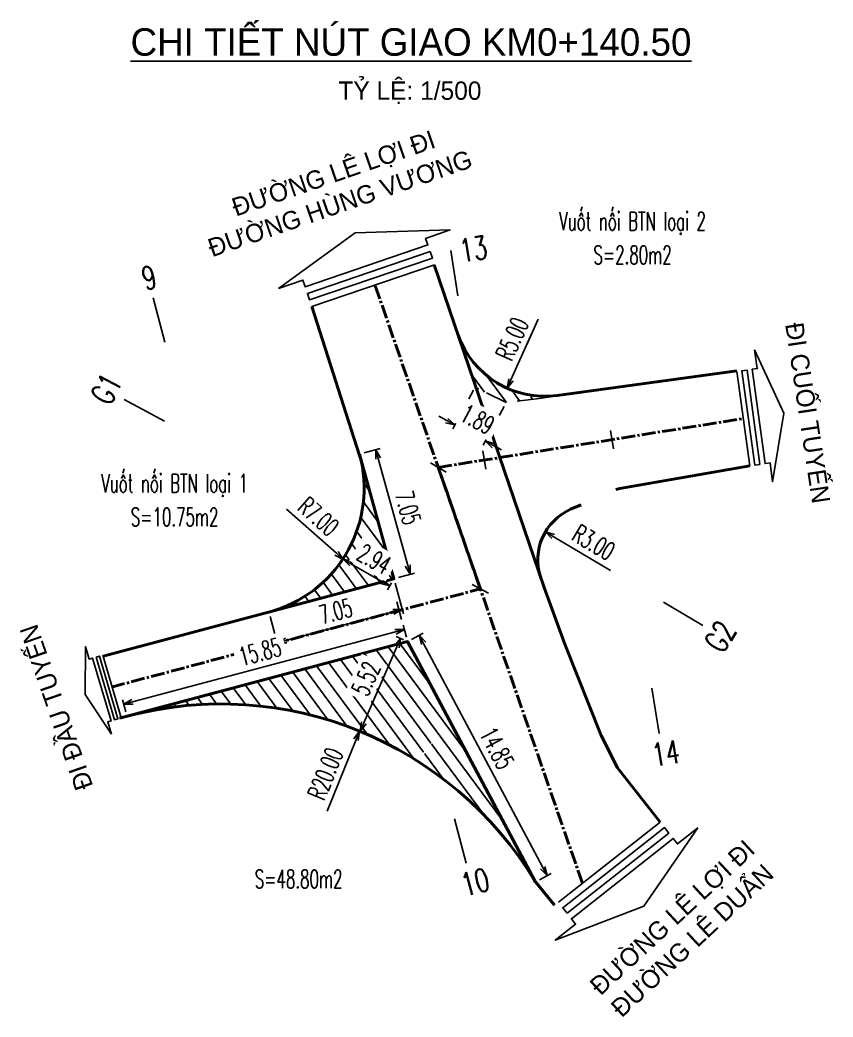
# Model space of a CAD drawing. Header units: centimetres. Extents: x 556321 to 560034, y 1839250 to 1840516.
# Drawn here: x 556499.8 to 556544.2, y 1839476.9 to 1839531.3 of the extents above; entities that cross this region are included whole.
import ezdxf
from ezdxf.enums import TextEntityAlignment as Align

# ---------------------------------------------------------------- set-up
doc = ezdxf.new("R2010")
doc.units = ezdxf.units.CM
doc.header["$MEASUREMENT"] = 0
doc.set_wipeout_variables(frame=1)
doc.linetypes.add('ACAD_ISO03W100', pattern=[30, 12, -18])
doc.linetypes.add('CENTER2', pattern=[1.125, 0.75, -0.125, 0.125, -0.125])
for name, color, linetype in [('bovia', 1, 'Continuous'), ('CD', 6, 'Continuous'), ('Duong nhua Cu', 33, 'Continuous'), ('giaothong-leduong', 7, 'Continuous'), ('sh(bs)', 31, 'Continuous'), ('TEN', 7, 'Continuous'), ('ThongSoTuyen_TuyenPDP', 7, 'Continuous'), ('TUYEN', 7, 'Continuous'), ('vuot', 7, 'Continuous')]:
    doc.layers.add(name, color=color, linetype=linetype)
doc.styles.add('2D', font='vnsimple.shx', dxfattribs={"width": 0.6})
doc.styles.add('Khung ten', font='VHAVANB_3.TTF')
doc.styles.get("Standard").update_dxf_attribs({"font": 'Vnsimple.shx', "width": 0.7, "height": 2})
doc.dimstyles.new('D500', dxfattribs={"dimtxt": 1, "dimasz": 0.5, "dimexe": 0.25, "dimexo": 0.25, "dimgap": 0.35, "dimtad": 1, "dimzin": 0, "dimdsep": 46, "dimtxsty": '2D', "dimblk": 'OPEN30', "dimcen": 0, "dimdle": 0.7, "dimclrd": 7, "dimclre": 7, "dimclrt": 3, "dimaunit": 1, "dimadec": 3, "dimazin": 2, "dimtfac": 0.3478260869565218, "dimtix": 1, "dimtofl": 0, "dimtmove": 0, "dimatfit": 3, "dimldrblk": 'OPEN30', "dimfxl": 0, "dimtolj": 1, "dimtzin": 0, "dimarcsym": 0})
pattern_1 = [(306.551850037773, (-1181856.90266692, 2655771.721514723), (0.5020739027176107, 0.3722187477947708), [])]

# ---------------------------------------------------------------- blocks, each defined once
blk = doc.blocks.new('_Open30')
at = {"color": 0, "linetype": 'ByBlock', "lineweight": -2}
for p, q in [((-1, 0.26794919), (0, 0)), ((0, 0), (-1, -0.26794919)), ((0, 0), (-1, 0))]:
    blk.add_line(p, q, dxfattribs=at)
blk = doc.blocks.new('*D103')
at = {"layer": 'Defpoints', "color": 0, "lineweight": -2, "transparency": 16777216}
for p in [(556525.8478913775, 1839511.083817843, 415.886), (556518.3702167204, 1839492.534306213, 415.886)]:
    blk.add_point(p, dxfattribs=at)
at = {"layer": 'vuot', "color": 7, "lineweight": -2, "transparency": 16777216}
blk.add_line((556516.6129631759, 1839488.17517098), (556518.1832748539, 1839492.070568422), dxfattribs=at)
at = {"layer": 'vuot', "color": 3, "transparency": 16777216, "insert": (556516.5162938373, 1839490.208801978), "char_height": 1, "attachment_point": 5, "rotation": 68.04466249313846, "style": '2D', "bg_fill": 3, "box_fill_scale": 1.25, "bg_fill_color": 256, "bg_fill_true_color": 13158600, "bg_fill_transparency": 0}
blk.add_mtext('\\A1;R20.00', dxfattribs=at)
at = {"layer": 'vuot', "color": 7, "lineweight": -2, "transparency": 16777216, "xscale": 0.4999999999999999, "yscale": 0.4999999999999999, "zscale": 0.4999999999999999, "rotation": 68.04466249313847}
blk.add_blockref('_Open30', (556518.3702167204, 1839492.534306213), dxfattribs=at)
blk = doc.blocks.new('*D104')
at = {"layer": 'Defpoints', "color": 0, "lineweight": -2, "transparency": 16777216}
for p in [(556517.4874591198, 1839501.903865021, 414.457), (556522.7254219953, 1839497.260187072, 414.457)]:
    blk.add_point(p, dxfattribs=at)
at = {"layer": 'vuot', "color": 7, "lineweight": -2, "transparency": 16777216}
blk.add_line((556514.3981299947, 1839504.642687323), (556517.1133189143, 1839502.235556304), dxfattribs=at)
at = {"layer": 'vuot', "color": 7, "lineweight": -2, "transparency": 16777216, "xscale": 0.5, "yscale": 0.5, "zscale": 0.5, "rotation": 318.441640532388}
blk.add_blockref('_Open30', (556517.4874591198, 1839501.903865021), dxfattribs=at)
at = {"layer": 'vuot', "color": 3, "transparency": 16777216, "insert": (556516.1325295315, 1839504.241005803), "char_height": 1, "attachment_point": 5, "rotation": 318.441640532388, "style": '2D', "bg_fill": 3, "box_fill_scale": 1.25, "bg_fill_color": 256, "bg_fill_true_color": 13158600, "bg_fill_transparency": 0}
blk.add_mtext('\\A1;R7.00', dxfattribs=at)
blk = doc.blocks.new('*D105')
at = {"layer": 'Defpoints', "color": 0, "lineweight": -2, "transparency": 16777216}
for p in [(556525.9315798003, 1839504.937254486), (556528.511447115, 1839503.406148793)]:
    blk.add_point(p, dxfattribs=at)
at = {"layer": 'vuot', "color": 7, "lineweight": -2, "transparency": 16777216}
blk.add_line((556532.0618359424, 1839501.299055721), (556528.9414250007, 1839503.150964511), dxfattribs=at)
at = {"layer": 'vuot', "color": 7, "lineweight": -2, "transparency": 16777216, "xscale": 0.5, "yscale": 0.5, "zscale": 0.5, "rotation": 149.3116172637432}
blk.add_blockref('_Open30', (556528.511447115, 1839503.406148793), dxfattribs=at)
at = {"layer": 'vuot', "color": 3, "transparency": 16777216, "insert": (556531.150432694, 1839502.828380381), "char_height": 1, "attachment_point": 5, "rotation": 329.3116172637432, "style": '2D', "bg_fill": 3, "box_fill_scale": 1.25, "bg_fill_color": 256, "bg_fill_true_color": 13158600, "bg_fill_transparency": 0}
blk.add_mtext('\\A1;R3.00', dxfattribs=at)
blk = doc.blocks.new('*D106')
at = {"layer": 'bovia', "color": 7, "lineweight": -2, "transparency": 16777216}
blk.add_line((556528.115778604, 1839515.00839011), (556526.6350990476, 1839511.695669376), dxfattribs=at)
at = {"layer": 'Defpoints', "color": 0, "lineweight": -2, "transparency": 16777216}
for p in [(556528.4713748754, 1839515.803964774, -414.457), (556526.4310684002, 1839511.239192109, -414.457)]:
    blk.add_point(p, dxfattribs=at)
at = {"layer": 'bovia', "color": 7, "lineweight": -2, "transparency": 16777216, "xscale": 0.5, "yscale": 0.5, "zscale": 0.5, "rotation": 245.9168935589531}
blk.add_blockref('_Open30', (556526.4310684002, 1839511.239192109), dxfattribs=at)
at = {"layer": 'bovia', "color": 3, "lineweight": -2, "transparency": 16777216, "insert": (556526.7014427966, 1839513.927120476), "char_height": 1, "attachment_point": 5, "rotation": 65.91689355895309, "style": '2D', "bg_fill": 3, "box_fill_scale": 1.25, "bg_fill_color": 256, "bg_fill_true_color": 13158600, "bg_fill_transparency": 0}
blk.add_mtext('\\A1;R5.00', dxfattribs=at)
blk = doc.blocks.new('A$C50875B7A')
at = {"layer": 'giaothong-leduong', "linetype": 'Continuous'}
blk.add_line((-1.323758624494076e-06, 26.84161570714787), (12.61659001570661, 1.845183502417058), dxfattribs=at)
blk.add_lwpolyline([(3.725700207985938, 34.99500543926843), (6.249018475878984, 29.99571899836883), (4.686763526056893, 29.20719317556359), (17.30335486552212, 4.21076097083278), (18.86560981546063, 4.999286793638021), (21.38892808347009, 3.527384251356125e-07), (18.80633394536562, 20.65160618722439)], close=True, dxfattribs=at)
at = {"layer": 'giaothong-leduong'}
blk.add_lwpolyline([(15.74109991570003, 3.422235148027539), (3.124508576001972, 28.41866735299118), (1.562253626179881, 27.63014152995311), (14.17884496564511, 2.633709325222299)], close=True, dxfattribs=at)
blk = doc.blocks.new('*D107')
at = {"layer": 'bovia', "color": 7, "lineweight": -2, "transparency": 16777216}
for p, q in [((556520.3109970236, 1839500.614457875), (556520.7636712571, 1839498.925054637)), ((556513.5020463851, 1839498.790005051), (556513.9547206184, 1839497.100601812)), ((556514.3729787704, 1839497.471492792), (556520.2160035826, 1839499.037126571))]:
    blk.add_line(p, q, dxfattribs=at)
at = {"layer": 'Defpoints', "color": 0, "lineweight": -2, "transparency": 16777216}
for p in [(556520.2462922623, 1839500.855939332), (556513.4373416238, 1839499.031486507), (556520.6989664957, 1839499.166536094)]:
    blk.add_point(p, dxfattribs=at)
at = {"layer": 'bovia', "color": 7, "lineweight": -2, "transparency": 16777216, "xscale": 0.5, "yscale": 0.5, "zscale": 0.5}
for p, rotation in [((556520.6989664957, 1839499.166536094), 14.99999999973278), ((556513.8900158573, 1839497.342083269), 194.9999999997328)]:
    blk.add_blockref('_Open30', p, dxfattribs=dict(at, rotation=rotation))
at = {"layer": 'bovia', "color": 3, "lineweight": -2, "transparency": 16777216, "insert": (556517.0744949881, 1839499.075346634), "char_height": 1, "attachment_point": 5, "rotation": 14.999999999732779, "style": '2D', "bg_fill": 3, "box_fill_scale": 1.25, "bg_fill_color": 256, "bg_fill_true_color": 13158600, "bg_fill_transparency": 0}
blk.add_mtext('\\A1;7.05', dxfattribs=at)
blk = doc.blocks.new('*D108')
at = {"layer": 'bovia', "color": 7, "lineweight": -2, "transparency": 16777216}
for p, q in [((556518.6208085339, 1839507.708741456), (556519.5049201739, 1839507.951904355)), ((556521.0007068317, 1839501.570676961), (556519.3964656347, 1839507.403508865)), ((556520.4902388596, 1839500.911713136), (556521.3743504998, 1839501.154876035))]:
    blk.add_line(p, q, dxfattribs=at)
at = {"layer": 'Defpoints', "color": 0, "lineweight": -2, "transparency": 16777216}
for p in [(556518.3797594302, 1839507.642444174), (556519.2638710702, 1839507.885607073), (556520.2491897559, 1839500.845415854)]:
    blk.add_point(p, dxfattribs=at)
at = {"layer": 'bovia', "color": 7, "lineweight": -2, "transparency": 16777216, "xscale": 0.5, "yscale": 0.5, "zscale": 0.5}
for p, rotation in [((556519.2638710702, 1839507.885607073), 105.3781911536904), ((556521.1333013962, 1839501.088578753), 285.3781911536904)]:
    blk.add_blockref('_Open30', p, dxfattribs=dict(at, rotation=rotation))
at = {"layer": 'bovia', "color": 3, "lineweight": -2, "transparency": 16777216, "insert": (556521.0181531857, 1839504.712503672), "char_height": 1, "attachment_point": 5, "rotation": 285.37819115369035, "style": '2D', "bg_fill": 3, "box_fill_scale": 1.25, "bg_fill_color": 256, "bg_fill_true_color": 13158600, "bg_fill_transparency": 0}
blk.add_mtext('\\A1;7.05', dxfattribs=at)
blk = doc.blocks.new('*D109')
at = {"layer": 'bovia', "color": 7, "lineweight": -2, "transparency": 16777216}
for p, q in [((556517.5734725923, 1839502.09251085), (556517.3483012931, 1839501.700089857)), ((556519.59034066, 1839500.701839327), (556517.9064013233, 1839501.668084288)), ((556520.1247675226, 1839500.628576956), (556519.8995962235, 1839500.236155962))]:
    blk.add_line(p, q, dxfattribs=at)
at = {"layer": 'Defpoints', "color": 0, "lineweight": -2, "transparency": 16777216}
blk.add_point((556517.4727235264, 1839501.916928755), dxfattribs=at)
at = {"layer": 'bovia', "color": 7, "lineweight": -2, "transparency": 16777216, "xscale": 0.5, "yscale": 0.5, "zscale": 0.5}
for p, rotation in [((556517.4727235264, 1839501.916928755), 150.1527815228153), ((556520.0240184568, 1839500.45299486), 330.1527815228153)]:
    blk.add_blockref('_Open30', p, dxfattribs=dict(at, rotation=rotation))
at = {"layer": 'bovia', "color": 3, "lineweight": -2, "transparency": 16777216, "insert": (556519.1714065848, 1839501.922214062), "char_height": 1, "attachment_point": 5, "rotation": 330.15278152281525, "style": '2D', "bg_fill": 3, "box_fill_scale": 1.25, "bg_fill_color": 256, "bg_fill_true_color": 13158600, "bg_fill_transparency": 0}
blk.add_mtext('\\A1;2.94', dxfattribs=at)
at = {"layer": 'Defpoints', "color": 0, "lineweight": -2, "transparency": 16777216}
for p in [(556517.6978948256, 1839502.309349749), (556520.2491897559, 1839500.845415854)]:
    blk.add_point(p, dxfattribs=at)
blk = doc.blocks.new('*D110')
at = {"layer": 'bovia', "color": 7, "lineweight": -2, "transparency": 16777216}
for p, q in [((556520.9299300532, 1839497.6634338), (556520.754201633, 1839498.323343433)), ((556505.9884637133, 1839494.132638721), (556520.3353701563, 1839497.953100007)), ((556505.6166985072, 1839493.585648215), (556505.440970087, 1839494.245557847))]:
    blk.add_line(p, q, dxfattribs=at)
at = {"layer": 'Defpoints', "color": 0, "lineweight": -2, "transparency": 16777216}
for p in [(556520.8185327079, 1839498.081762157), (556520.9942611281, 1839497.421852524, 1.42900000000003), (556505.6810295819, 1839493.344066939, 1.42900000000003)]:
    blk.add_point(p, dxfattribs=at)
at = {"layer": 'bovia', "color": 7, "lineweight": -2, "transparency": 16777216, "xscale": 0.5, "yscale": 0.5, "zscale": 0.5}
for p, rotation in [((556520.8185327079, 1839498.081762157), 14.9113545636438), ((556505.5053011618, 1839494.003976571), 194.9113545636438)]:
    blk.add_blockref('_Open30', p, dxfattribs=dict(at, rotation=rotation))
at = {"layer": 'bovia', "color": 3, "lineweight": -2, "transparency": 16777216, "insert": (556512.9431912806, 1839496.864245702), "char_height": 1, "attachment_point": 5, "rotation": 14.911354563643798, "style": '2D', "bg_fill": 3, "box_fill_scale": 1.25, "bg_fill_color": 256, "bg_fill_true_color": 13158600, "bg_fill_transparency": 0}
blk.add_mtext('\\A1;15.85', dxfattribs=at)
blk = doc.blocks.new('*D111')
at = {"layer": 'bovia', "color": 7, "lineweight": -2, "transparency": 16777216}
for p, q in [((556521.2149844258, 1839497.53924599), (556521.8516087083, 1839497.877839749)), ((556521.8656723425, 1839497.318999687), (556528.3699574607, 1839485.089637099)), ((556528.1888434076, 1839484.426990211), (556528.8254676902, 1839484.76558397))]:
    blk.add_line(p, q, dxfattribs=at)
at = {"layer": 'Defpoints', "color": 0, "lineweight": -2, "transparency": 16777216}
for p in [(556520.9942611281, 1839497.421852524, 1.42900000000003), (556528.6047443926, 1839484.648190504), (556527.9681201099, 1839484.309596745, 1.42900000000003)]:
    blk.add_point(p, dxfattribs=at)
at = {"layer": 'bovia', "color": 7, "lineweight": -2, "transparency": 16777216, "xscale": 0.5, "yscale": 0.5, "zscale": 0.5}
for p, rotation in [((556521.6308854106, 1839497.760446283), 118.006638669056), ((556528.6047443926, 1839484.648190504), 298.006638669056)]:
    blk.add_blockref('_Open30', p, dxfattribs=dict(at, rotation=rotation))
at = {"layer": 'bovia', "color": 3, "lineweight": -2, "transparency": 16777216, "insert": (556525.8682741137, 1839491.603456178), "char_height": 1, "attachment_point": 5, "rotation": 298.006638669056, "style": '2D', "bg_fill": 3, "box_fill_scale": 1.25, "bg_fill_color": 256, "bg_fill_true_color": 13158600, "bg_fill_transparency": 0}
blk.add_mtext('\\A1;14.85', dxfattribs=at)
blk = doc.blocks.new('*D112')
at = {"layer": 'bovia', "color": 7, "lineweight": -2, "transparency": 16777216}
for p, q in [((556520.7649917719, 1839497.521529814), (556520.3779458541, 1839497.689802143)), ((556520.4078606297, 1839497.131586139), (556518.6043670608, 1839492.983341258)), ((556518.5627890413, 1839492.456207507), (556518.1757431236, 1839492.624479835))]:
    blk.add_line(p, q, dxfattribs=at)
at = {"layer": 'Defpoints', "color": 0, "lineweight": -2, "transparency": 16777216}
for p in [(556520.9942611282, 1839497.421852524, 1.42900000000003), (556518.40501248, 1839492.524802545), (556518.7920583977, 1839492.356530217, 1.42900000000003)]:
    blk.add_point(p, dxfattribs=at)
at = {"layer": 'bovia', "color": 7, "lineweight": -2, "transparency": 16777216, "xscale": 0.5, "yscale": 0.5, "zscale": 0.5}
for p, rotation in [((556520.6072152106, 1839497.590124852), 66.50249329043764), ((556518.40501248, 1839492.524802545), 246.5024932904377)]:
    blk.add_blockref('_Open30', p, dxfattribs=dict(at, rotation=rotation))
at = {"layer": 'bovia', "color": 3, "lineweight": -2, "transparency": 16777216, "insert": (556518.7265980338, 1839495.396366486), "char_height": 1, "attachment_point": 5, "rotation": 66.50249329043767, "style": '2D', "bg_fill": 3, "box_fill_scale": 1.25, "bg_fill_color": 256, "bg_fill_true_color": 13158600, "bg_fill_transparency": 0}
blk.add_mtext('\\A1;5.52', dxfattribs=at)
blk = doc.blocks.new('*D114')
at = {"layer": 'bovia', "color": 7, "lineweight": -2, "transparency": 16777216}
for p, q in [((556524.5869135777, 1839511.134186859), (556523.4542846994, 1839509.021462836)), ((556526.2550298024, 1839510.239911701), (556525.1224009241, 1839508.127187678)), ((556523.1317364539, 1839509.478039915), (556522.6910670256, 1839509.71428228)), ((556525.6811915347, 1839508.111280027), (556526.121860963, 1839507.875037662))]:
    blk.add_line(p, q, dxfattribs=at)
at = {"layer": 'Defpoints', "color": 0, "lineweight": -2, "transparency": 16777216}
blk.add_point((556524.7050347604, 1839511.354521573, 13.70800000000003), dxfattribs=at)
at = {"layer": 'bovia', "color": 7, "lineweight": -2, "transparency": 16777216, "xscale": 0.5, "yscale": 0.5, "zscale": 0.5}
for p, rotation in [((556523.572405882, 1839509.24179755), 331.8042929834847), ((556525.2405221066, 1839508.347522392), 151.8042929834847)]:
    blk.add_blockref('_Open30', p, dxfattribs=dict(at, rotation=rotation))
at = {"layer": 'bovia', "color": 3, "lineweight": -2, "transparency": 16777216, "insert": (556524.8080760152, 1839509.543797999), "char_height": 1, "attachment_point": 5, "rotation": 331.8042929834847, "style": '2D', "bg_fill": 3, "box_fill_scale": 1.25, "bg_fill_color": 256, "bg_fill_true_color": 13158600, "bg_fill_transparency": 0}
blk.add_mtext('\\A1;1.89', dxfattribs=at)
at = {"layer": 'Defpoints', "color": 0, "lineweight": -2, "transparency": 16777216}
for p in [(556526.3731509851, 1839510.460246415, 13.70800000000003), (556523.572405882, 1839509.24179755)]:
    blk.add_point(p, dxfattribs=at)

msp = doc.modelspace()

# ---------------------------------------------------------------- hatches: boundary and pattern name
at = {"layer": 'vuot'}
h = msp.add_hatch(dxfattribs=at)
h.set_pattern_fill('ANSI31', color=8, scale=4.999999999999999, angle=-98.44814996222703, style=0)
h.set_pattern_definition(pattern_1)
edge = h.paths.add_edge_path()
edge.add_arc((556529.0781518291, 1839516.468127948), 5.855308051032789, 210.948248597606, 261.0232858638172)
edge.add_line((556528.1645303091, 1839510.684536668), (556526.3740766244, 1839510.45782583))
edge.add_line((556526.3740766244, 1839510.45782583), (556524.8794384525, 1839511.183281365))
edge.add_line((556524.8794384525, 1839511.183281365), (556524.7059788281, 1839511.352135361))
edge.add_line((556524.7059788281, 1839511.352135361), (556524.0564513961, 1839513.456955895))
at = {"layer": 'vuot', "lineweight": -2}
h = msp.add_hatch(dxfattribs=at)
h.set_pattern_fill('ANSI31', color=8, scale=4.999999999999999, angle=-98.44814996222703, style=0)
h.set_pattern_definition([(306.551850037773, (0, 0), (0.5020739027176107, 0.3722187477947708), [])])
h.paths.add_polyline_path([(556518.3752631776, 1839507.651376347, -0.2511427557203453), (556516.9095931974, 1839501.201012707), (556517.85094856, 1839500.828190516), (556516.886571477, 1839501.174660001, -0.1485809186823931), (556513.427682365, 1839499.028898317), (556520.2491897559, 1839500.845415854)])
at = {"layer": 'vuot'}
h = msp.add_hatch(dxfattribs=at)
h.set_pattern_fill('ANSI31', color=8, scale=4.999999999999999, angle=-98.44814996222703, style=0)
h.set_pattern_definition(pattern_1)
h.paths.add_polyline_path([(556527.9707082987, 1839484.29993749), (556520.9942611281, 1839497.421852524), (556505.6713703234, 1839493.341478748, -0.3344217357487235)])

# ---------------------------------------------------------------- linework, layer by layer
at = {"layer": 'ThongSoTuyen_TuyenPDP', "color": 1, "lineweight": -2}
for p, q in [((556523.7446029152, 1839516.290815888, -414.457), (556523.3496310771, 1839518.759418174, -414.457)), ((556507.7591808997, 1839513.75653224, -414.457), (556507.1158180132, 1839516.172331113, -414.457)), ((556507.7340400269, 1839509.44894156, -414.457), (556505.5263432184, 1839510.622003708, -414.457)), ((556534.9491284377, 1839499.57203354, -414.457), (556537.0943982381, 1839498.288360107, -414.457)), ((556534.3168136922, 1839494.871988328, -414.457), (556534.7117855303, 1839492.403386042, -414.457)), ((556523.5554537378, 1839487.74964177, -414.457), (556524.1988166245, 1839485.333842897, -414.457))]:
    msp.add_line(p, q, dxfattribs=at)
at = {"layer": 'TUYEN'}
msp.add_line((556523.7379441669, 1839514.146307308, -414.457), (556523.7793920869, 1839514.151067702, -414.457), dxfattribs=at)
at = {"layer": 'TUYEN', "color": 2, "lineweight": -2}
for p, q in [((556532.0673399423, 1839508.931360427, -414.457), (556532.2253286776, 1839507.943919513, -414.457)), ((556525.1004505706, 1839507.816670905, -414.457), (556525.2584393058, 1839506.82922999, -414.457)), ((556522.2384400358, 1839507.17777759, -414.457), (556523.0965479561, 1839506.664308217, -414.457)), ((556524.5235698626, 1839500.527806263, -414.457), (556525.406648586, 1839500.058581404, -414.457)), ((556520.4008366519, 1839499.59508788, -414.457), (556520.6581818066, 1839498.62876833, -414.457)), ((556512.1180286348, 1839497.389253887, -414.457), (556512.3753737895, 1839496.422934338, -414.457))]:
    msp.add_line(p, q, dxfattribs=at)
at = {"layer": 'TUYEN', "color": 3, "linetype": 'CENTER2', "lineweight": 40, "elevation": -414.457}
for points in [[(556530.533058284, 1839484.231090033), (556519.218872594, 1839516.868745403)], [(556504.8336991848, 1839494.93190229), (556524.9651092244, 1839500.293193833), (556522.6674939956, 1839506.921042904), (556539.3093580492, 1839509.583710631)]]:
    msp.add_lwpolyline(points, dxfattribs=at)
at = {"layer": 'TUYEN', "color": 1, "lineweight": 40}
for points, elevation in [([(556539.6611303075, 1839507.01273412), (556532.5737803618, 1839505.768858971), (556532.3567300471, 1839505.721090541)], 12.98610000000002), ([(556529.0096976921, 1839483.030959448), (556527.9664579274, 1839484.307022769)], 1.42900000000003)]:
    msp.add_lwpolyline(points, dxfattribs=dict(at, elevation=elevation))

# ---------------------------------------------------------------- block references
at = {"layer": 'CD', "extrusion": (0.1633691225108617, -0.4794323577893866, 0.8622384496846223), "xscale": 0.2525642624016144, "yscale": 0.2525642624016144, "zscale": 0.2525642624016144, "rotation": 63.21829238350362}
msp.add_blockref('A$C50875B7A', (1120102.505055596, 1346556.069818293, -791005.8531283127), dxfattribs=at)
at = {"layer": 'CD', "extrusion": (0.4857154527742153, 0.1436153014890769, 0.8622384496846222), "xscale": 0.1273564493111742, "yscale": 0.1273564493111742, "zscale": 0.1273564493111742, "rotation": 63.21829238350362}
msp.add_blockref('A$C50875B7A', (1606209.337632731, -909870.7925231686, 534483.8727457151), dxfattribs=at)
at = {"layer": 'CD', "extrusion": (-0.3134454027303142, 0.3978653483186121, 0.8622384496846223), "xscale": 0.2525642624016146, "yscale": 0.2525642624016146, "zscale": 0.2525642624016146, "rotation": 63.21829238350364}
msp.add_blockref('A$C50875B7A', (-1575513.73645917, -948930.3971903418, 557422.4476043015), dxfattribs=at)

# ---------------------------------------------------------------- texts
at = {"layer": 'sh(bs)', "color": 7, "lineweight": -2, "char_height": 1, "width": 15.6354528111426, "attachment_point": 1, "style": 'Khung ten'}
for s, insert, rotation in [('\\pi2.3395;®\xadêng lª lîi ®i \\P\\pi0.38217;®\xadêng hïng v\xad¬ng', (556509.0938035259, 1839520.779288232, -211.909), 19.09315439491431), ('\\pi3.0976;®i cuèi tuyÕn', (556542.1173050334, 1839517.952742414, -213.4455000000453), 278.5660927216898), ('\\pi3.3799;®i ®Çu tuyÕn', (556504.0146057698, 1839486.008607787, -213.4455000000453), 109.14375151352587), ('\\pi2.3395;®\xadêng lª lîi ®i \\P\\pi2.366;®\xadêng lª duÈn', (556529.123683233, 1839477.204902458, -213.4455000000453), 42.85838021147272)]:
    msp.add_mtext(s, dxfattribs=dict(at, insert=insert, rotation=rotation))
at = {"layer": 'TEN', "color": 7, "style": 'Khung ten'}
for s, height, p in [('%%Uchi tiÕt nót giao km0+140.50', 1.5, (556521.1802397373, 1839530.130681976, 38.00000000036394)), ('tû lÖ: 1/500', 1, (556521.122488107, 1839527.47595575, 38.00000000036394))]:
    msp.add_text(s, height=height, dxfattribs=at).set_placement(p, align=Align.MIDDLE_CENTER)
at = {"layer": 'ThongSoTuyen_TuyenPDP', "color": 1, "lineweight": -2, "width": 0.7}
for s, rotation, p in [('13', 9.090174456956367, (556523.9414332294, 1839518.103353032, -414.457)), ('9', 14.91259113576902, (556506.6951499176, 1839516.577728173, -414.457)), ('G1', 62.01600778614364, (556504.7544197805, 1839510.234835038, -414.457)), ('G2', 59.10479945822905, (556538.1916408819, 1839496.713879838, -414.457)), ('14', 9.090174456956367, (556534.4403356367, 1839490.587696618, -414.457)), ('10', 14.91259113576902, (556524.1157549091, 1839483.500727205, -414.457))]:
    msp.add_text(s, height=1.25, rotation=rotation, dxfattribs=at).set_placement(p)
at = {"layer": 'vuot', "color": 3, "style": '2D', "width": 0.6}
msp.add_text('Vuèt nèi BTN lo¹i 1', height=0.9999999999999999, rotation=359.9953327796568, dxfattribs=at).set_placement((556515.0535329627, 1839485.805692506, -830.0930000000001), align=Align.CENTER)

# ---------------------------------------------------------------- next in the draw order: dimensions: what is measured, and where the dimension line sits
at = {"layer": 'bovia', "lineweight": -2}
dim = msp.add_aligned_dim(p1=(556513.4373416238, 1839499.031486508), p2=(556520.2462922625, 1839500.855939332), distance=-1.7489989313973404, dimstyle='D500', dxfattribs=at)
dim.commit()
dim.dimension.update_dxf_attribs({"geometry": '*D107', "text_midpoint": (556517.0744949881, 1839499.075346634)})

# ---------------------------------------------------------------- next in the draw order: wipeouts: each hides what was drawn before it
at = {"color": 8, "linetype": 'ByBlock'}
msp.add_wipeout([(556527.9621316772, 1839521.8388032662), (556527.8877279386, 1839521.8252384944), (556527.8190752189, 1839521.7988407796), (556527.7504000682, 1839521.7557186522), (556527.7025195733, 1839521.711678952), (556527.6727931367, 1839521.6754508878), (556527.6247861802, 1839521.5883894365), (556527.6055833754, 1839521.5257128559), (556527.5968416558, 1839521.4600725817), (556527.5978905992, 1839521.405209996), (556527.5978905992, 1839521.405209996), (556527.5963491545, 1839521.4326415546), (556527.5956722603, 1839517.819447149), (556527.5958886831, 1839517.6586588933), (556527.6165360459, 1839517.54531898), (556527.6543455581, 1839517.464310916), (556527.7127174041, 1839517.390161856), (556527.7611054402, 1839517.3488992567), (556527.8268458844, 1839517.3102868032), (556527.8909457991, 1839517.2868731841), (556527.8909457991, 1839517.2868731841), (556527.9955295003, 1839517.272930682), (556528.6428227257, 1839517.2727615812), (556526.6989655958, 1839510.762570091), (556529.1812029519, 1839517.272570118), (556538.1142852489, 1839517.2699764767), (556538.2271293456, 1839517.2713580206), (556538.3341750334, 1839517.2767253476), (556538.4285640108, 1839517.3068186508), (556538.5435705424, 1839517.3870216208), (556538.6352745779, 1839517.5293320753), (556538.6594085977, 1839517.6365830798), (556538.6608137263, 1839517.7158058465), (556538.6608399655, 1839517.8162457012), (556538.6615234674, 1839521.4547354346), (556538.608724305, 1839521.635892607), (556538.50242973, 1839521.756591232), (556538.50242973, 1839521.756591232), (556538.50242973, 1839521.756591232), (556538.50242973, 1839521.756591232), (556538.4048695217, 1839521.8107072362), (556538.3449888945, 1839521.8284704066), (556538.2938187559, 1839521.8359701554), (556538.2541533845, 1839521.8372085707)], dxfattribs=at).dxf.layer = 'vuot'
msp.add_wipeout([(556520.0367244999, 1839483.1659760845), (556520.1111261358, 1839483.1795523842), (556520.1797747646, 1839483.2059607361), (556520.2484432328, 1839483.2490935042), (556520.2963169034, 1839483.2931406226), (556520.3260377264, 1839483.3293732924), (556520.3740311926, 1839483.416442181), (556520.3932242856, 1839483.4791217363), (556520.4019558347, 1839483.5447633641), (556520.4008983906, 1839483.5996257865), (556520.4008983906, 1839483.5996257865), (556520.4024440857, 1839483.572194467), (556520.4025611341, 1839487.185388934), (556520.4023197979, 1839487.3461771545), (556520.3816548738, 1839487.4595138673), (556520.3438328103, 1839487.5405160722), (556520.285449476, 1839487.6146560865), (556520.2370550471, 1839487.6559111879), (556520.1713086208, 1839487.6945134546), (556520.1072050792, 1839487.7179171417), (556520.1072050792, 1839487.7179171417), (556520.0026192188, 1839487.731843439), (556519.355325975, 1839487.7319122448), (556522.6323247184, 1839492.3027288856), (556518.8169457255, 1839487.732020289), (556509.8838631338, 1839487.7332297955), (556509.7710192526, 1839487.7318307667), (556509.6639743979, 1839487.7264468537), (556509.5695900844, 1839487.6963389257), (556509.4545959812, 1839487.6161181373), (556509.3629139971, 1839487.4737934754), (556509.3387965955, 1839487.3665387323), (556509.3374037421, 1839487.2873157489), (556509.3373930656, 1839487.1868758916), (556509.3372733288, 1839483.5483860958), (556509.3901005599, 1839483.3672371067), (556509.4964138352, 1839483.246554953), (556509.4964138352, 1839483.246554953), (556509.4964138352, 1839483.246554953), (556509.4964138352, 1839483.246554953), (556509.5939824274, 1839483.1924540654), (556509.6538658062, 1839483.1747001738), (556509.7050371063, 1839483.1672083538), (556509.7447026691, 1839483.1659760843)], dxfattribs=at).translate(0, 0, -829.096).dxf.layer = 'vuot'

# ---------------------------------------------------------------- next in the draw order: linework, layer by layer
at = {"layer": 'TUYEN', "color": 1, "lineweight": 40, "elevation": -0.5169999999999959}
msp.add_lwpolyline([(556529.1492232361, 1839510.850125696), (556538.9525543184, 1839512.191460359)], dxfattribs=at)

# ---------------------------------------------------------------- next in the draw order: block references
at = {"layer": 'CD', "extrusion": (-0.5018270242558144, -0.068662170166793, 0.8622384496846223), "xscale": 0.1855132856387929, "yscale": 0.1855132856387929, "zscale": 0.1855132856387929, "rotation": 63.2182923835036}
msp.add_blockref('A$C50875B7A', (-1747081.924019582, 690457.5201411211, -405579.9884419894), dxfattribs=at)

# ---------------------------------------------------------------- next in the draw order: texts
at = {"layer": 'vuot', "color": 3, "style": '2D', "width": 0.6}
for s, p in [('Vuèt nèi BTN lo¹i 2', (556533.2709788718, 1839519.855459671, -0.9970000000000141)), ('S=2.80m2', (556533.271121384, 1839518.015938849, -0.9970000000000141)), ('S=48.80m2', (556515.0536754748, 1839483.966171684, -830.0930000000001))]:
    msp.add_text(s, height=0.9999999999999999, rotation=359.9953327796568, dxfattribs=at).set_placement(p, align=Align.CENTER)

# ---------------------------------------------------------------- next in the draw order: wipeouts: each hides what was drawn before it
at = {"color": 8, "linetype": 'ByBlock'}
msp.add_wipeout([(556513.2705958827, 1839507.4780342982), (556513.3449975186, 1839507.4644579983), (556513.4136461474, 1839507.4380496463), (556513.4823146155, 1839507.3949168785), (556513.5301882862, 1839507.3508697602), (556513.5599091091, 1839507.31463709), (556513.6079025753, 1839507.2275682017), (556513.6270956683, 1839507.1648886465), (556513.6358272174, 1839507.0992470186), (556513.6347697732, 1839507.044384596), (556513.6347697732, 1839507.044384596), (556513.6363154683, 1839507.0718159154), (556513.6364325167, 1839503.4586214486), (556513.6361911806, 1839503.2978332283), (556513.6155262566, 1839503.1844965154), (556513.577704193, 1839503.1034943105), (556513.5193208586, 1839503.0293542962), (556513.4709264298, 1839502.9880991946), (556513.4051800036, 1839502.949496928), (556513.3410764618, 1839502.926093241), (556513.3410764618, 1839502.926093241), (556513.2364906016, 1839502.9121669438), (556512.5891973578, 1839502.9120981377), (556517.85094856, 1839500.8281905157), (556512.0508171082, 1839502.9119900938), (556503.1177345167, 1839502.9107805872), (556503.0048906353, 1839502.912179616), (556502.8978457807, 1839502.917563529), (556502.803461467, 1839502.947671457), (556502.688467364, 1839503.0278922454), (556502.5967853799, 1839503.1702169073), (556502.5726679782, 1839503.2774716504), (556502.571275125, 1839503.3566946336), (556502.5712644485, 1839503.4571344908), (556502.5711447115, 1839507.0956242867), (556502.6239719427, 1839507.2767732758), (556502.730285218, 1839507.3974554297), (556502.730285218, 1839507.3974554297), (556502.730285218, 1839507.3974554297), (556502.730285218, 1839507.3974554297), (556502.8278538103, 1839507.4515563168), (556502.887737189, 1839507.469310209), (556502.938908489, 1839507.476802029), (556502.9785740519, 1839507.4780342982)], dxfattribs=at).translate(0, 0, -412.463).dxf.layer = 'vuot'

# ---------------------------------------------------------------- next in the draw order: texts
at = {"layer": 'vuot', "color": 3, "style": '2D', "width": 0.6}
for s, p in [('Vuèt nèi BTN lo¹i 1', (556508.2870631439, 1839505.55655434, -413.46)), ('S=10.75m2', (556508.2872056561, 1839503.717033518, -413.46))]:
    msp.add_text(s, height=0.9999999999999999, rotation=359.9953327796568, dxfattribs=at).set_placement(p, align=Align.CENTER)

# ---------------------------------------------------------------- next in the draw order: dimensions: what is measured, and where the dimension line sits
at = {"layer": 'vuot'}
dim = msp.add_radius_dim(center=(556525.8478913775, 1839511.083817843, 1.42900000000003), mpoint=(556518.3702167204, 1839492.534306213, 1.42900000000003), dimstyle='D500', dxfattribs=at)
dim.commit()
dim.dimension.update_dxf_attribs({"geometry": '*D103', "text_midpoint": (556516.5162938373, 1839490.208801978, -414.457)})

# ---------------------------------------------------------------- next in the draw order: linework, layer by layer
at = {"layer": 'Duong nhua Cu', "color": 8, "linetype": 'ACAD_ISO03W100', "ltscale": 0.1, "elevation": 13.70800000000003}
msp.add_lwpolyline([(556534.4884407929, 1839511.580660809), (556531.7523415124, 1839511.228408684), (556528.1645303091, 1839510.684536668), (556526.373150985, 1839510.460246415), (556524.8784978639, 1839511.185671151), (556524.7050347603, 1839511.354521573)], dxfattribs=at)
at = {"layer": 'TUYEN', "color": 1, "lineweight": 40}
msp.add_lwpolyline([(556518.5228694029, 1839507.115281631), (556515.7744567789, 1839515.695042422)], dxfattribs=at)
for centre, radius, start, end in [((556528.471374875, 1839515.803964773, -414.457), 4.999999999999999, 199.2818570546575, 277.7915625528826), ((556510.8178751648, 1839474.014981706, 1.42900000000003), 20, 30.94718940490848, 104.911410472659)]:
    msp.add_arc(centre, radius, start, end, dxfattribs=at)

# ---------------------------------------------------------------- next in the draw order: dimensions: what is measured, and where the dimension line sits
at = {"layer": 'vuot'}
for center, mpoint, picture, middle in [((556522.7254219953, 1839497.260187072), (556517.4874591198, 1839501.903865021), '*D104', (556516.1325295315, 1839504.241005803, -414.457)), ((556525.9315798003, 1839504.937254486, -414.457), (556528.511447115, 1839503.406148793, -414.457), '*D105', (556531.150432694, 1839502.828380381, -414.457))]:
    dim = msp.add_radius_dim(center=center, mpoint=mpoint, dimstyle='D500', dxfattribs=at)
    dim.commit()
    dim.dimension.update_dxf_attribs({"geometry": picture, "text_midpoint": middle})

# ---------------------------------------------------------------- next in the draw order: linework, layer by layer
at = {"layer": 'TUYEN', "color": 1, "lineweight": 40}
msp.add_line((556530.4608346693, 1839504.885963422, -0.5020000000000095), (556529.8902971991, 1839504.634646119, -0.5020000000000095), dxfattribs=at)
for points, elevation in [([(556522.4505836522, 1839517.969968109), (556528.445237656, 1839500.377714035), (556529.5675622426, 1839497.281261787), (556531.5521411757, 1839492.291612656), (556532.4521387353, 1839490.523225426), (556534.7758667249, 1839487.573650031)], -3.072999999999979), ([(556504.3840026669, 1839496.620632543), (556520.2491897559, 1839500.845415854)], -414.457), ([(556505.2846410142, 1839493.238495561), (556520.9942611281, 1839497.421852524)], -414.457), ([(556527.9707082995, 1839484.299937489), (556520.9942611281, 1839497.421852524), (556505.3767715892, 1839493.263029259)], 1.42900000000003)]:
    msp.add_lwpolyline(points, dxfattribs=dict(at, elevation=elevation))
msp.add_lwpolyline([(556518.3752631777, 1839507.651376347), (556520.2491897559, 1839500.845415854), (556513.427682365, 1839499.028898317)], dxfattribs=at)
for centre, radius, start, end in [((556511.6264056704, 1839505.793172281), 6.999999999999999, 284.911410472659, 12.42868624620522), ((556531.0996700339, 1839501.889210389, -414.457), 3, 113.7725516642069, 198.8156354202401)]:
    msp.add_arc(centre, radius, start, end, dxfattribs=at)

# ---------------------------------------------------------------- next in the draw order: dimensions: what is measured, and where the dimension line sits
at = {"layer": 'bovia', "lineweight": -2}
dim = msp.add_radius_dim(center=(556528.4713748754, 1839515.803964774, -414.457), mpoint=(556526.4310684002, 1839511.239192109, -414.457), dimstyle='D500', dxfattribs=at)
dim.commit()
dim.dimension.update_dxf_attribs({"geometry": '*D106', "text_midpoint": (556527.4774541497, 1839513.580268376), "dimtype": 164})
for p1, p2, distance, picture, middle in [((556520.2491897559, 1839500.845415854), (556518.3797594301, 1839507.642444174), -0.9169414309204581, '*D108', (556521.0181531857, 1839504.712503672)), ((556505.6810295818, 1839493.344066939, 1.42900000000003), (556520.9942611281, 1839497.421852524, 1.42900000000003), 0.6829064367819716, '*D110', (556512.9431912806, 1839496.864245702))]:
    dim = msp.add_aligned_dim(p1=p1, p2=p2, distance=distance, dimstyle='D500', dxfattribs=at)
    dim.commit()
    dim.dimension.update_dxf_attribs({"geometry": picture, "text_midpoint": middle})

# ---------------------------------------------------------------- next in the draw order: dimensions: what is measured, and where the dimension line sits
for p1, p2, distance, picture, middle in [((556526.373150985, 1839510.460246415, 13.70800000000003), (556524.7050347603, 1839511.354521573, 13.70800000000003), 2.3971756241814255, '*D114', (556524.8080760152, 1839509.543797999)), ((556520.2491897559, 1839500.845415854), (556517.6978948256, 1839502.309349749), 0.4524338079778955, '*D109', (556519.1714065848, 1839501.922214062)), ((556520.9942611281, 1839497.421852524, 1.42900000000003), (556518.7920583977, 1839492.356530217, 1.42900000000003), -0.4220427926153972, '*D112', (556518.7265980338, 1839495.396366486))]:
    dim = msp.add_aligned_dim(p1=p1, p2=p2, distance=distance, dimstyle='D500', dxfattribs=at)
    dim.commit()
    dim.dimension.update_dxf_attribs({"geometry": picture, "text_midpoint": middle})

# ---------------------------------------------------------------- next in the draw order: dimensions: what is measured, and where the dimension line sits
dim = msp.add_aligned_dim(p1=(556520.9942611281, 1839497.421852524, 1.42900000000003), p2=(556527.96812011, 1839484.309596746, 1.42900000000003), distance=0.7210660233870173, dimstyle='D500', dxfattribs=at)
dim.commit()
dim.dimension.update_dxf_attribs({"geometry": '*D111', "text_midpoint": (556525.8682741137, 1839491.603456178)})

doc.saveas('drawing.dxf')
